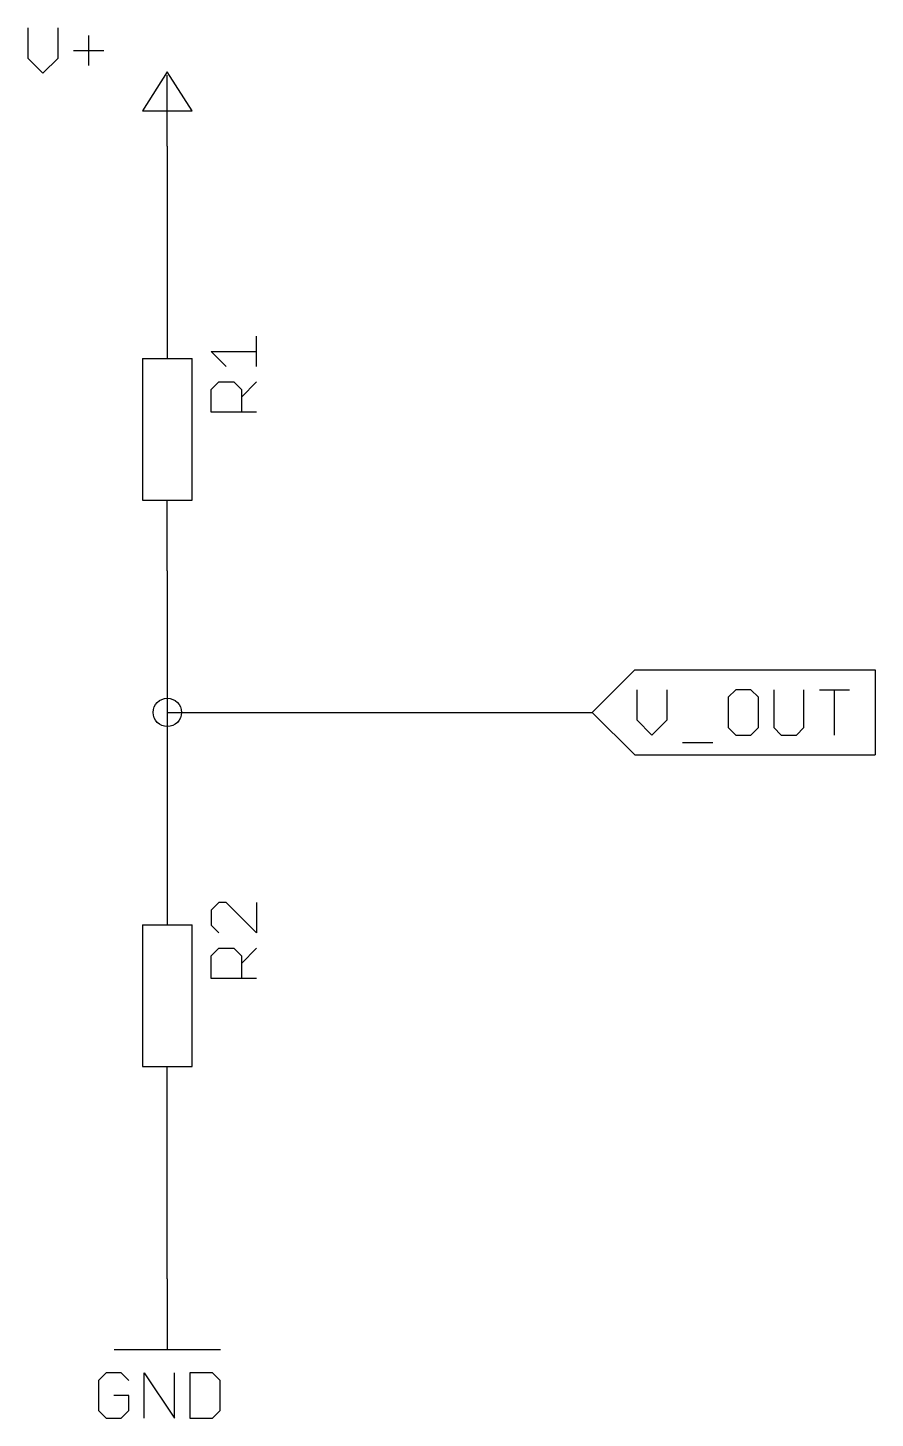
# Model space of a CAD drawing. Extents: x 2.6 to 33, y 25.5 to 75.4.
import ezdxf

# ---------------------------------------------------------------- set-up
doc = ezdxf.new("R2010")
doc.units = 0
for name, color, linetype in [('91', 94, 'CONTINUOUS'), ('94', 14, 'CONTINUOUS'), ('95', 251, 'CONTINUOUS'), ('96', 251, 'CONTINUOUS')]:
    doc.layers.add(name, color=color, linetype=linetype)

msp = doc.modelspace()

# ---------------------------------------------------------------- linework, layer by layer
at = {"layer": '91'}
for p, q in [((7.62, 71.12), (7.62, 66.04)), ((7.62, 55.88), (7.62, 50.8)), ((7.62, 50.8), (7.62, 45.72)), ((7.62, 50.8), (22.86, 50.8)), ((7.62, 30.48), (7.62, 35.56))]:
    msp.add_line(p, q, dxfattribs=at)
msp.add_circle((7.62, 50.8), 0.508, dxfattribs=at)
at = {"layer": '94'}
for p, q in [((7.62, 73.787), (6.731, 72.39)), ((8.509, 72.39), (7.62, 73.787)), ((7.62, 71.12), (7.62, 73.66)), ((6.731, 72.39), (8.509, 72.39)), ((7.62, 66.04), (7.62, 63.5)), ((6.731, 63.5), (6.731, 58.42)), ((6.731, 63.5), (8.509, 63.5)), ((8.509, 58.42), (8.509, 63.5)), ((6.731, 58.42), (8.509, 58.42)), ((7.62, 55.88), (7.62, 58.42)), ((7.62, 45.72), (7.62, 43.18)), ((6.731, 43.18), (6.731, 38.1)), ((6.731, 43.18), (8.509, 43.18)), ((8.509, 38.1), (8.509, 43.18)), ((6.731, 38.1), (8.509, 38.1)), ((7.62, 35.56), (7.62, 38.1)), ((7.62, 30.48), (7.62, 27.94)), ((5.715, 27.94), (9.525, 27.94))]:
    msp.add_line(p, q, dxfattribs=at)
at = {"layer": '95'}
for p, q in [((10.8204, 63.209), (10.8204, 64.2937)), ((9.7357, 63.209), (9.1934, 63.7514)), ((9.1934, 63.7514), (10.8204, 63.7514)), ((9.1934, 62.3854), (9.4646, 62.6565)), ((9.1934, 61.5719), (9.1934, 62.3854)), ((9.4646, 62.6565), (10.0069, 62.6565)), ((10.0069, 62.6565), (10.2781, 62.3854)), ((10.2781, 62.1142), (10.8204, 62.6565)), ((10.2781, 62.3854), (10.2781, 61.5719)), ((10.8204, 61.5719), (9.1934, 61.5719)), ((22.86, 50.8), (24.384, 52.324)), ((24.384, 52.324), (33.0097, 52.324)), ((33.0097, 52.324), (33.0097, 49.276)), ((24.4602, 51.6142), (24.4602, 50.5295)), ((25.5449, 50.5295), (25.5449, 51.6142)), ((28.0057, 51.6142), (27.7345, 51.343)), ((28.548, 51.6142), (28.0057, 51.6142)), ((28.8192, 51.343), (28.548, 51.6142)), ((29.3717, 51.6142), (29.3717, 50.2584)), ((30.4563, 50.2584), (30.4563, 51.6142)), ((31.0088, 51.6142), (32.0935, 51.6142)), ((31.5512, 49.9872), (31.5512, 51.6142)), ((27.7345, 51.343), (27.7345, 50.2584)), ((28.8192, 50.2584), (28.8192, 51.343)), ((22.86, 50.8), (24.384, 49.276)), ((24.4602, 50.5295), (25.0025, 49.9872)), ((25.0025, 49.9872), (25.5449, 50.5295)), ((27.7345, 50.2584), (28.0057, 49.9872)), ((28.0057, 49.9872), (28.548, 49.9872)), ((28.548, 49.9872), (28.8192, 50.2584)), ((29.3717, 50.2584), (29.6428, 49.9872)), ((29.6428, 49.9872), (30.1852, 49.9872)), ((30.1852, 49.9872), (30.4563, 50.2584)), ((26.0974, 49.716), (27.182, 49.716)), ((24.384, 49.276), (33.0097, 49.276)), ((9.4646, 43.9737), (9.1934, 43.7025)), ((9.7357, 43.9737), (9.4646, 43.9737)), ((10.8204, 42.889), (9.7357, 43.9737)), ((10.8204, 43.9737), (10.8204, 42.889)), ((9.1934, 43.7025), (9.1934, 43.1602)), ((9.1934, 43.1602), (9.4646, 42.889)), ((9.1934, 42.0654), (9.4646, 42.3365)), ((9.1934, 41.2519), (9.1934, 42.0654)), ((9.4646, 42.3365), (10.0069, 42.3365)), ((10.0069, 42.3365), (10.2781, 42.0654)), ((10.2781, 41.7942), (10.8204, 42.3365)), ((10.2781, 42.0654), (10.2781, 41.2519)), ((10.8204, 41.2519), (9.1934, 41.2519))]:
    msp.add_line(p, q, dxfattribs=at)
at = {"layer": '96'}
for p, q in [((2.6162, 75.3632), (2.6162, 74.2785)), ((3.7009, 74.2785), (3.7009, 75.3632)), ((4.7957, 75.092), (4.7957, 74.0074)), ((4.2534, 74.5497), (5.338, 74.5497)), ((2.6162, 74.2785), (3.1585, 73.7362)), ((3.1585, 73.7362), (3.7009, 74.2785)), ((5.4274, 27.1032), (5.1562, 26.832)), ((5.9697, 27.1032), (5.4274, 27.1032)), ((6.2409, 26.832), (5.9697, 27.1032)), ((6.7934, 25.4762), (6.7934, 27.1032)), ((6.7934, 27.1032), (7.878, 25.4762)), ((7.878, 25.4762), (7.878, 27.1032)), ((8.4305, 27.1032), (8.4305, 25.4762)), ((9.244, 27.1032), (8.4305, 27.1032)), ((9.5152, 26.832), (9.244, 27.1032)), ((5.1562, 26.832), (5.1562, 25.7474)), ((9.5152, 25.7474), (9.5152, 26.832)), ((6.2409, 26.2897), (5.6985, 26.2897)), ((6.2409, 25.7474), (6.2409, 26.2897)), ((5.1562, 25.7474), (5.4274, 25.4762)), ((5.4274, 25.4762), (5.9697, 25.4762)), ((5.9697, 25.4762), (6.2409, 25.7474)), ((8.4305, 25.4762), (9.244, 25.4762)), ((9.244, 25.4762), (9.5152, 25.7474))]:
    msp.add_line(p, q, dxfattribs=at)

doc.saveas('drawing.dxf')
